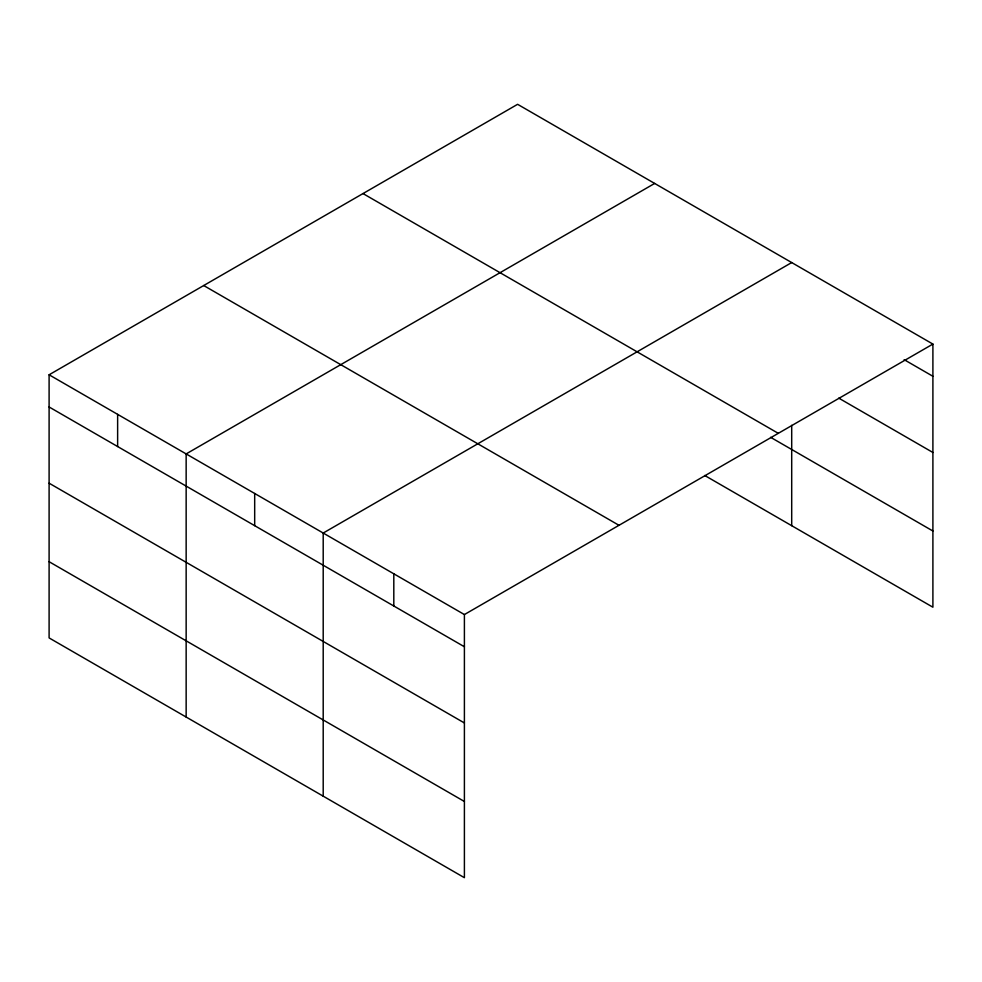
<?xml version="1.0" encoding="UTF-8"?>
<svg xmlns="http://www.w3.org/2000/svg" width="982" height="982" viewBox="0 0 982 982"><rect width="100%" height="100%" fill="white"/><g stroke="black" fill="none" stroke-linecap="round" stroke-linejoin="round"><path stroke-width="1.47" d="M49.1 374.793L464.4 614.56L464.4 877.687L49.1 637.919L49.1 374.793L517.6 104.313L932.9 344.081L932.9 607.207L704.72 475.472M654.65 183.438L186.15 453.917L186.15 717.044M791.701 262.562L323.201 533.042L323.201 796.169M464.4 614.56L932.9 344.081M904.14 359.67L932.9 376.278M838.763 398.127L932.9 452.481M362.996 193.564L778.296 433.344M770.612 437.309L932.9 531.004M203.704 285.529L619.004 525.309M49.1 406.978L464.4 646.757M49.1 483.193L464.4 722.961M49.1 561.704L464.4 801.484M791.701 425.316L791.701 525.689M393.807 573.807L393.807 605.992M254.682 493.48L254.682 525.665M117.631 414.355L117.631 446.54"/></g></svg>
